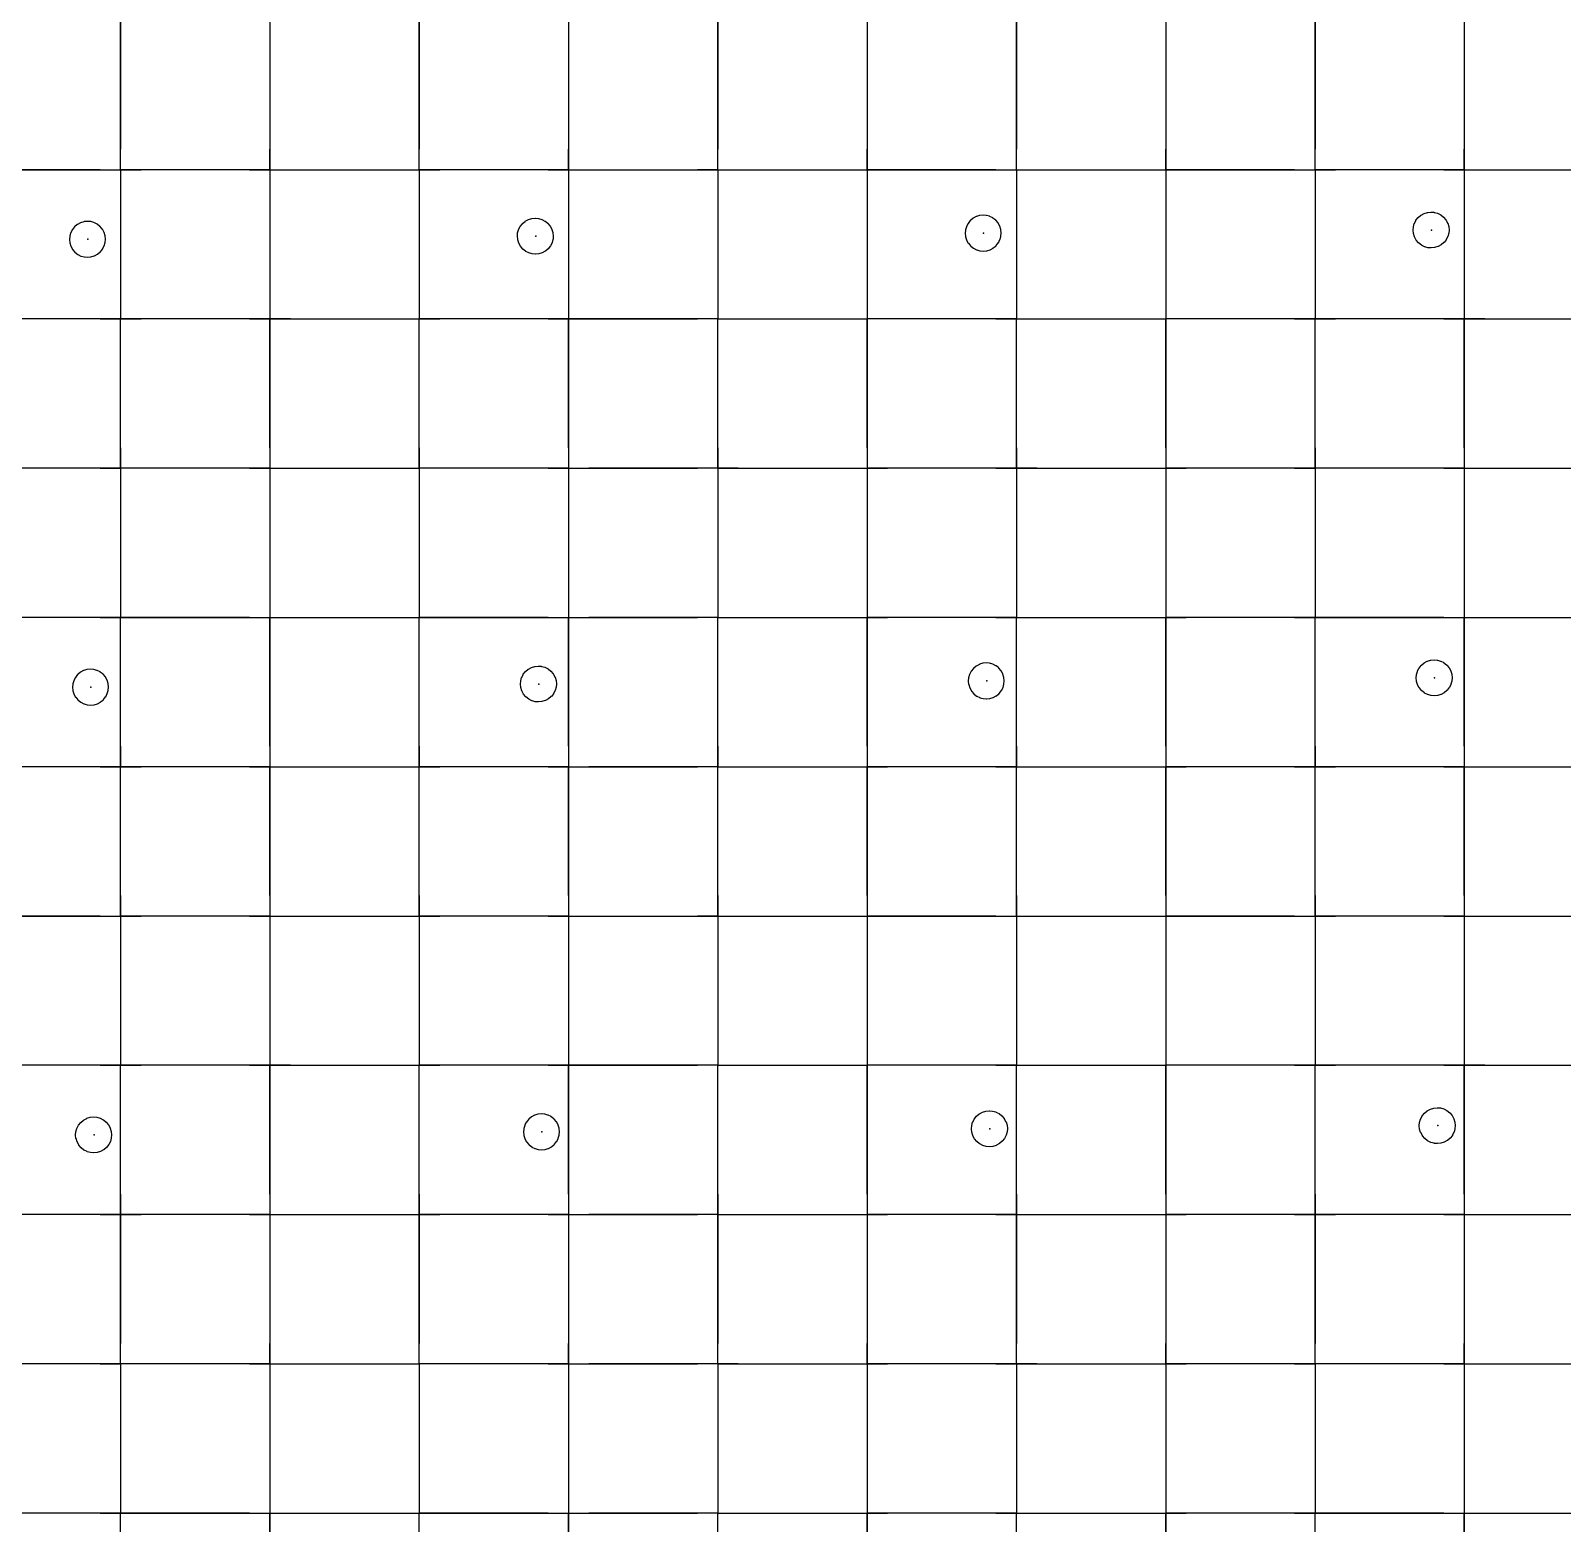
# Model space of a CAD drawing. Header units: metres. Extents: x 0 to 438, y -24 to 612.
# Drawn here: x 174.6 to 266.9, y 89.4 to 179.4 of the extents above; entities that cross this region are included whole.
import ezdxf

# ---------------------------------------------------------------- set-up
doc = ezdxf.new("R2010")
doc.units = ezdxf.units.M
doc.layers.add('LAYER_01_CUT', color=7, linetype='Continuous')
doc.layers.add('LAYER_04_GRID', color=7, linetype='Continuous')

msp = doc.modelspace()

# ---------------------------------------------------------------- linework, layer by layer
at = {"layer": 'LAYER_01_CUT'}
for points in [[(180, 178.766), (180, 180), (180, 187.766), (180, 189), (181.234, 189), (189, 189), (189, 187.766), (189, 180), (189, 178.766), (189, 171), (189, 169.766)], [(198, 178.766), (198, 180), (198, 187.766), (198, 189), (199.234, 189), (207, 189), (207, 187.766), (207, 180), (207, 178.766), (207, 171), (207, 169.766)], [(216, 178.766), (216, 180), (216, 187.766), (216, 189), (217.234, 189), (225, 189), (225, 187.766), (225, 180), (225, 178.766), (225, 171), (225, 169.766)], [(234, 178.766), (234, 180), (234, 187.766), (234, 189), (235.234, 189), (243, 189), (243, 187.766), (243, 180), (243, 178.766), (243, 171), (243, 169.766)], [(252, 178.766), (252, 180), (252, 187.766), (252, 189), (253.234, 189), (261, 189), (261, 187.766), (261, 180), (261, 178.766), (261, 171), (261, 169.766)], [(180, 180), (180, 172.234)], [(189, 180), (189, 172.234)], [(198, 180), (198, 172.234)], [(207, 180), (207, 172.234)], [(216, 180), (216, 172.234)], [(225, 180), (225, 172.234)], [(234, 180), (234, 172.234)], [(243, 180), (243, 172.234)], [(252, 180), (252, 172.234)], [(261, 180), (261, 172.234)], [(180, 171), (180, 178.766)], [(198, 171), (198, 178.766)], [(216, 171), (216, 178.766)], [(234, 171), (234, 178.766)], [(252, 171), (252, 178.766)], [(180, 171), (180, 172.234)], [(189, 171), (189, 172.234)], [(198, 171), (198, 172.234)], [(207, 171), (207, 172.234)], [(216, 171), (216, 172.234)], [(225, 171), (225, 172.234)], [(234, 171), (234, 172.234)], [(243, 171), (243, 172.234)], [(252, 171), (252, 172.234)], [(261, 171), (261, 172.234)], [(178.766, 171), (171, 171)], [(172.234, 171), (180, 171), (180, 169.766)], [(178.766, 171), (180, 171)], [(187.766, 171), (180, 171)], [(180, 171), (180, 163.234)], [(180, 171), (181.234, 171)], [(189, 171), (181.234, 171)], [(187.766, 171), (189, 171)], [(189, 171), (189, 163.234)], [(189, 171), (190.234, 171)], [(189, 171), (196.766, 171)], [(190.234, 171), (198, 171), (198, 169.766)], [(196.766, 171), (198, 171)], [(205.766, 171), (198, 171)], [(198, 171), (198, 163.234)], [(198, 171), (199.234, 171)], [(207, 171), (199.234, 171)], [(205.766, 171), (207, 171)], [(207, 171), (207, 163.234)], [(207, 171), (208.234, 171)], [(207, 171), (214.766, 171)], [(208.234, 171), (216, 171), (216, 169.766)], [(216, 171), (214.766, 171)], [(216, 171), (216, 163.234)], [(216, 171), (217.234, 171)], [(216, 171), (223.766, 171)], [(217.234, 171), (225, 171)], [(223.766, 171), (225, 171)], [(232.766, 171), (225, 171)], [(225, 171), (225, 163.234)], [(225, 171), (226.234, 171)], [(226.234, 171), (234, 171), (234, 169.766)], [(232.766, 171), (234, 171)], [(234, 171), (234, 163.234)], [(234, 171), (235.234, 171)], [(234, 171), (241.766, 171)], [(235.234, 171), (243, 171)], [(241.766, 171), (243, 171)], [(250.766, 171), (243, 171)], [(243, 171), (243, 163.234)], [(243, 171), (244.234, 171)], [(244.234, 171), (252, 171), (252, 169.766)], [(250.766, 171), (252, 171)], [(259.766, 171), (252, 171)], [(252, 171), (252, 163.234)], [(252, 171), (253.234, 171)], [(261, 171), (253.234, 171)], [(259.766, 171), (261, 171)], [(261, 171), (261, 163.234)], [(261, 171), (262.234, 171)], [(261, 171), (268.766, 171)], [(262.234, 171), (270, 171), (270, 169.766)], [(180, 169.766), (180, 162)], [(189, 169.766), (189, 162)], [(198, 169.766), (198, 162)], [(207, 169.766), (207, 162)], [(216, 169.766), (216, 162)], [(225, 169.766), (225, 162)], [(234, 169.766), (234, 162)], [(243, 169.766), (243, 162)], [(252, 169.766), (252, 162)], [(261, 169.766), (261, 162)], [(205.187, 168.055), (205.195, 168.053), (205.386, 168), (205.394, 167.996), (205.579, 167.904), (205.586, 167.898), (205.752, 167.767), (205.758, 167.761), (205.894, 167.599), (205.898, 167.591), (205.999, 167.407), (206.001, 167.399), (206.061, 167.203), (206.062, 167.194), (206.083, 166.996), (206.082, 166.988), (206.066, 166.801), (206.064, 166.793), (206.011, 166.601), (206.007, 166.594), (205.915, 166.409), (205.909, 166.402), (205.779, 166.236), (205.772, 166.23), (205.61, 166.093), (205.602, 166.089), (205.418, 165.989), (205.41, 165.987), (205.214, 165.926), (205.205, 165.925), (205.007, 165.905), (204.999, 165.906), (204.812, 165.921), (204.804, 165.923), (204.613, 165.976), (204.605, 165.98), (204.42, 166.073), (204.413, 166.078), (204.247, 166.209), (204.241, 166.216), (204.105, 166.378), (204.1, 166.385), (204, 166.57), (203.998, 166.578), (203.937, 166.774), (203.936, 166.782), (203.916, 166.981), (203.917, 166.989), (203.932, 167.175), (203.934, 167.183), (203.987, 167.375), (203.991, 167.383), (204.084, 167.568), (204.089, 167.575), (204.22, 167.741), (204.227, 167.747), (204.389, 167.883), (204.396, 167.887), (204.581, 167.987), (204.589, 167.99), (204.785, 168.05), (204.793, 168.051), (204.992, 168.072), (205, 168.071), (205.187, 168.055)], [(232.602, 166.276), (232.609, 166.28), (232.771, 166.416), (232.778, 166.422), (232.909, 166.588), (232.914, 166.595), (233.007, 166.78), (233.011, 166.788), (233.064, 166.98), (233.066, 166.988), (233.081, 167.174), (233.082, 167.182), (233.062, 167.381), (233.061, 167.389), (233, 167.585), (232.998, 167.593), (232.898, 167.778), (232.893, 167.785), (232.757, 167.947), (232.751, 167.954), (232.585, 168.085), (232.578, 168.09), (232.393, 168.183), (232.385, 168.187), (232.194, 168.24), (232.186, 168.242), (231.999, 168.257), (231.991, 168.258), (231.793, 168.238), (231.784, 168.237), (231.588, 168.176), (231.58, 168.174), (231.396, 168.074), (231.388, 168.07), (231.226, 167.933), (231.219, 167.927), (231.089, 167.761), (231.083, 167.754), (230.991, 167.569), (230.987, 167.562), (230.934, 167.37), (230.932, 167.362), (230.916, 167.175), (230.915, 167.167), (230.936, 166.969), (230.937, 166.96), (230.997, 166.764), (230.999, 166.756), (231.1, 166.572), (231.104, 166.564), (231.24, 166.402), (231.246, 166.395), (231.412, 166.265), (231.419, 166.259), (231.604, 166.167), (231.612, 166.163), (231.803, 166.11), (231.811, 166.108), (231.998, 166.092), (232.006, 166.091), (232.205, 166.112), (232.213, 166.113), (232.409, 166.173), (232.417, 166.176), (232.602, 166.276)], [(258.412, 166.451), (258.245, 166.582), (258.24, 166.589), (258.103, 166.751), (258.099, 166.758), (257.999, 166.943), (257.996, 166.951), (257.936, 167.147), (257.935, 167.155), (257.915, 167.354), (257.915, 167.361), (257.931, 167.548), (257.933, 167.556), (257.986, 167.748), (257.99, 167.756), (258.083, 167.941), (258.088, 167.948), (258.219, 168.114), (258.225, 168.12), (258.387, 168.256), (258.395, 168.26), (258.58, 168.36), (258.588, 168.363), (258.784, 168.423), (258.792, 168.424), (258.99, 168.445), (258.998, 168.444), (259.185, 168.428), (259.193, 168.426), (259.385, 168.373), (259.392, 168.369), (259.578, 168.277), (259.585, 168.271), (259.751, 168.14), (259.756, 168.134), (259.893, 167.972), (259.897, 167.964), (259.997, 167.78), (260, 167.772), (260.06, 167.575), (260.061, 167.567), (260.081, 167.369), (260.081, 167.361), (260.065, 167.174), (260.063, 167.166), (260.01, 166.974), (260.006, 166.967), (259.913, 166.782), (259.908, 166.775), (259.777, 166.609), (259.771, 166.603), (259.609, 166.466), (259.601, 166.462), (259.417, 166.362), (259.408, 166.359), (259.212, 166.299), (259.204, 166.298), (259.006, 166.278), (258.998, 166.279), (258.811, 166.294), (258.803, 166.296), (258.611, 166.349), (258.604, 166.353), (258.418, 166.446), (258.412, 166.451)], [(177.242, 166.029), (177.247, 166.023), (177.413, 165.892), (177.42, 165.886), (177.606, 165.794), (177.613, 165.79), (177.805, 165.737), (177.813, 165.735), (178, 165.719), (178.008, 165.718), (178.206, 165.739), (178.214, 165.74), (178.41, 165.8), (178.418, 165.803), (178.603, 165.903), (178.611, 165.907), (178.773, 166.043), (178.779, 166.049), (178.91, 166.215), (178.915, 166.222), (179.008, 166.407), (179.012, 166.415), (179.065, 166.607), (179.067, 166.615), (179.083, 166.802), (179.083, 166.809), (179.063, 167.008), (179.062, 167.016), (179.002, 167.212), (178.999, 167.22), (178.899, 167.405), (178.895, 167.412), (178.758, 167.574), (178.753, 167.581), (178.586, 167.712), (178.58, 167.717), (178.394, 167.81), (178.387, 167.814), (178.195, 167.867), (178.187, 167.869), (178, 167.884), (177.992, 167.885), (177.794, 167.865), (177.786, 167.864), (177.59, 167.804), (177.582, 167.801), (177.397, 167.701), (177.389, 167.697), (177.227, 167.56), (177.221, 167.554), (177.09, 167.388), (177.085, 167.381), (176.992, 167.196), (176.988, 167.189), (176.935, 166.997), (176.933, 166.989), (176.917, 166.802), (176.917, 166.794), (176.937, 166.596), (176.938, 166.588), (176.998, 166.391), (177.001, 166.383), (177.101, 166.199), (177.105, 166.191), (177.242, 166.029)], [(180, 163.234), (180, 162)], [(189, 163.234), (189, 162)], [(198, 163.234), (198, 162)], [(207, 163.234), (207, 162)], [(216, 163.234), (216, 162)], [(225, 163.234), (225, 162)], [(234, 163.234), (234, 162)], [(243, 163.234), (243, 162)], [(252, 163.234), (252, 162)], [(261, 163.234), (261, 162)], [(178.766, 162), (171, 162)], [(180, 162), (172.234, 162)], [(178.766, 162), (180, 162)], [(180, 160.766), (180, 162), (181.234, 162)], [(187.766, 162), (180, 162)], [(180, 154.234), (180, 162)], [(189, 162), (181.234, 162)], [(187.766, 162), (189, 162)], [(190.234, 162), (189, 162), (189, 160.766), (189, 153), (189, 151.766)], [(189, 154.234), (189, 162)], [(189, 162), (196.766, 162)], [(190.234, 162), (198, 162)], [(196.766, 162), (198, 162)], [(198, 160.766), (198, 162), (199.234, 162)], [(205.766, 162), (198, 162)], [(198, 154.234), (198, 162)], [(207, 162), (199.234, 162)], [(205.766, 162), (207, 162)], [(208.234, 162), (207, 162), (207, 160.766), (207, 153), (207, 151.766)], [(207, 154.234), (207, 162)], [(207, 162), (214.766, 162)], [(216, 162), (208.234, 162)], [(216, 162), (214.766, 162)], [(216, 160.766), (216, 162), (217.234, 162)], [(216, 154.234), (216, 162)], [(216, 162), (223.766, 162)], [(217.234, 162), (225, 162)], [(223.766, 162), (225, 162)], [(226.234, 162), (225, 162), (225, 160.766), (225, 153), (225, 151.766)], [(232.766, 162), (225, 162)], [(225, 154.234), (225, 162)], [(234, 162), (226.234, 162)], [(232.766, 162), (234, 162)], [(234, 160.766), (234, 162), (235.234, 162)], [(234, 154.234), (234, 162)], [(234, 162), (241.766, 162)], [(235.234, 162), (243, 162)], [(241.766, 162), (243, 162)], [(244.234, 162), (243, 162), (243, 160.766), (243, 153), (243, 151.766)], [(250.766, 162), (243, 162)], [(243, 154.234), (243, 162)], [(252, 162), (244.234, 162)], [(250.766, 162), (252, 162)], [(252, 160.766), (252, 162), (253.234, 162)], [(259.766, 162), (252, 162)], [(252, 154.234), (252, 162)], [(261, 162), (253.234, 162)], [(259.766, 162), (261, 162)], [(262.234, 162), (261, 162), (261, 160.766), (261, 153), (261, 151.766)], [(261, 154.234), (261, 162)], [(261, 162), (268.766, 162)], [(262.234, 162), (270, 162)], [(180, 153), (180, 160.766)], [(198, 153), (198, 160.766)], [(216, 153), (216, 160.766)], [(234, 153), (234, 160.766)], [(252, 153), (252, 160.766)], [(180, 154.234), (180, 153)], [(189, 154.234), (189, 153)], [(198, 154.234), (198, 153)], [(207, 154.234), (207, 153)], [(216, 154.234), (216, 153)], [(225, 154.234), (225, 153)], [(234, 154.234), (234, 153)], [(243, 154.234), (243, 153)], [(252, 154.234), (252, 153)], [(261, 154.234), (261, 153)], [(178.766, 153), (171, 153)], [(180, 153), (172.234, 153)], [(178.766, 153), (180, 153)], [(181.234, 153), (180, 153), (180, 151.766)], [(187.766, 153), (180, 153)], [(180, 153), (180, 145.234)], [(189, 153), (181.234, 153)], [(187.766, 153), (189, 153)], [(189, 153), (189, 145.234)], [(189, 153), (190.234, 153)], [(189, 153), (196.766, 153)], [(190.234, 153), (198, 153)], [(196.766, 153), (198, 153)], [(199.234, 153), (198, 153), (198, 151.766)], [(205.766, 153), (198, 153)], [(198, 153), (198, 145.234)], [(207, 153), (199.234, 153)], [(205.766, 153), (207, 153)], [(207, 153), (207, 145.234)], [(207, 153), (208.234, 153)], [(207, 153), (214.766, 153)], [(216, 153), (208.234, 153)], [(216, 153), (214.766, 153)], [(217.234, 153), (216, 153), (216, 151.766)], [(216, 153), (216, 145.234)], [(216, 153), (223.766, 153)], [(217.234, 153), (225, 153)], [(223.766, 153), (225, 153)], [(232.766, 153), (225, 153)], [(225, 153), (225, 145.234)], [(225, 153), (226.234, 153)], [(234, 153), (226.234, 153)], [(232.766, 153), (234, 153)], [(235.234, 153), (234, 153), (234, 151.766)], [(234, 153), (234, 145.234)], [(234, 153), (241.766, 153)], [(235.234, 153), (243, 153)], [(241.766, 153), (243, 153)], [(250.766, 153), (243, 153)], [(243, 153), (243, 145.234)], [(243, 153), (244.234, 153)], [(252, 153), (244.234, 153)], [(250.766, 153), (252, 153)], [(253.234, 153), (252, 153), (252, 151.766)], [(259.766, 153), (252, 153)], [(252, 153), (252, 145.234)], [(261, 153), (253.234, 153)], [(259.766, 153), (261, 153)], [(261, 153), (261, 145.234)], [(261, 153), (262.234, 153)], [(261, 153), (268.766, 153)], [(262.234, 153), (270, 153)], [(180, 151.766), (180, 144)], [(189, 151.766), (189, 144)], [(198, 151.766), (198, 144)], [(207, 151.766), (207, 144)], [(216, 151.766), (216, 144)], [(225, 151.766), (225, 144)], [(234, 151.766), (234, 144)], [(243, 151.766), (243, 144)], [(252, 151.766), (252, 144)], [(261, 151.766), (261, 144)], [(180, 145.234), (180, 144)], [(189, 145.234), (189, 144)], [(198, 145.234), (198, 144)], [(207, 145.234), (207, 144)], [(216, 145.234), (216, 144)], [(225, 145.234), (225, 144)], [(234, 145.234), (234, 144)], [(243, 145.234), (243, 144)], [(252, 145.234), (252, 144)], [(261, 145.234), (261, 144)], [(178.766, 144), (171, 144)], [(180, 144), (172.234, 144)], [(178.766, 144), (180, 144)], [(180, 133.766), (180, 135), (180, 142.766), (180, 144), (181.234, 144), (189, 144), (189, 142.766), (189, 135), (189, 133.766), (189, 126), (189, 124.766)], [(187.766, 144), (180, 144)], [(180, 136.234), (180, 144)], [(187.766, 144), (189, 144)], [(189, 136.234), (189, 144)], [(189, 144), (190.234, 144)], [(189, 144), (196.766, 144)], [(190.234, 144), (198, 144)], [(196.766, 144), (198, 144)], [(198, 133.766), (198, 135), (198, 142.766), (198, 144), (199.234, 144), (207, 144), (207, 142.766), (207, 135), (207, 133.766), (207, 126), (207, 124.766)], [(205.766, 144), (198, 144)], [(198, 136.234), (198, 144)], [(205.766, 144), (207, 144)], [(207, 136.234), (207, 144)], [(207, 144), (208.234, 144)], [(207, 144), (214.766, 144)], [(216, 144), (208.234, 144)], [(216, 144), (214.766, 144)], [(216, 133.766), (216, 135), (216, 142.766), (216, 144), (217.234, 144), (225, 144), (225, 142.766), (225, 135), (225, 133.766), (225, 126), (225, 124.766)], [(216, 136.234), (216, 144)], [(216, 144), (223.766, 144)], [(223.766, 144), (225, 144)], [(232.766, 144), (225, 144)], [(225, 136.234), (225, 144)], [(225, 144), (226.234, 144)], [(234, 144), (226.234, 144)], [(232.766, 144), (234, 144)], [(234, 133.766), (234, 135), (234, 142.766), (234, 144), (235.234, 144), (243, 144), (243, 142.766), (243, 135), (243, 133.766), (243, 126), (243, 124.766)], [(234, 136.234), (234, 144)], [(234, 144), (241.766, 144)], [(241.766, 144), (243, 144)], [(250.766, 144), (243, 144)], [(243, 136.234), (243, 144)], [(243, 144), (244.234, 144)], [(252, 144), (244.234, 144)], [(250.766, 144), (252, 144)], [(252, 133.766), (252, 135), (252, 142.766), (252, 144), (253.234, 144), (261, 144), (261, 142.766), (261, 135), (261, 133.766), (261, 126), (261, 124.766)], [(259.766, 144), (252, 144)], [(252, 136.234), (252, 144)], [(259.766, 144), (261, 144)], [(261, 136.234), (261, 144)], [(261, 144), (262.234, 144)], [(261, 144), (268.766, 144)], [(262.234, 144), (270, 144)], [(259.177, 141.445), (259.185, 141.444), (259.372, 141.429), (259.38, 141.427), (259.571, 141.374), (259.579, 141.37), (259.764, 141.277), (259.771, 141.272), (259.937, 141.141), (259.943, 141.134), (260.079, 140.972), (260.083, 140.965), (260.184, 140.78), (260.186, 140.772), (260.247, 140.576), (260.247, 140.568), (260.268, 140.369), (260.267, 140.362), (260.252, 140.175), (260.249, 140.167), (260.196, 139.975), (260.193, 139.967), (260.1, 139.782), (260.094, 139.775), (259.964, 139.609), (259.957, 139.604), (259.795, 139.467), (259.787, 139.463), (259.603, 139.363), (259.595, 139.36), (259.399, 139.3), (259.391, 139.299), (259.192, 139.279), (259.184, 139.279), (258.997, 139.295), (258.989, 139.297), (258.798, 139.35), (258.79, 139.354), (258.605, 139.446), (258.598, 139.452), (258.432, 139.583), (258.426, 139.589), (258.29, 139.751), (258.286, 139.759), (258.185, 139.943), (258.183, 139.951), (258.123, 140.148), (258.122, 140.156), (258.101, 140.354), (258.102, 140.362), (258.117, 140.549), (258.12, 140.557), (258.173, 140.749), (258.176, 140.756), (258.269, 140.941), (258.275, 140.948), (258.405, 141.114), (258.412, 141.12), (258.574, 141.257), (258.582, 141.261), (258.766, 141.361), (258.774, 141.364), (258.97, 141.424), (258.978, 141.425), (259.177, 141.445)], [(177.792, 138.794), (177.8, 138.791), (177.991, 138.738), (177.999, 138.735), (178.186, 138.72), (178.194, 138.719), (178.393, 138.74), (178.401, 138.74), (178.597, 138.801), (178.605, 138.803), (178.789, 138.903), (178.797, 138.908), (178.959, 139.044), (178.966, 139.05), (179.096, 139.216), (179.102, 139.223), (179.195, 139.408), (179.198, 139.416), (179.251, 139.607), (179.254, 139.615), (179.269, 139.802), (179.27, 139.81), (179.249, 140.008), (179.248, 140.017), (179.188, 140.213), (179.186, 140.221), (179.085, 140.405), (179.081, 140.413), (178.945, 140.575), (178.939, 140.582), (178.773, 140.712), (178.766, 140.718), (178.581, 140.81), (178.573, 140.814), (178.382, 140.867), (178.374, 140.87), (178.187, 140.885), (178.179, 140.886), (177.98, 140.865), (177.972, 140.864), (177.776, 140.804), (177.768, 140.802), (177.584, 140.701), (177.576, 140.697), (177.414, 140.561), (177.407, 140.555), (177.277, 140.389), (177.271, 140.382), (177.178, 140.197), (177.174, 140.189), (177.122, 139.998), (177.119, 139.99), (177.104, 139.803), (177.103, 139.795), (177.124, 139.596), (177.124, 139.588), (177.185, 139.392), (177.187, 139.384), (177.287, 139.199), (177.292, 139.192), (177.428, 139.03), (177.434, 139.023), (177.6, 138.893), (177.607, 138.887), (177.792, 138.794)], [(206.198, 139.602), (206.194, 139.594), (206.101, 139.409), (206.096, 139.402), (205.965, 139.236), (205.958, 139.231), (205.796, 139.094), (205.789, 139.09), (205.604, 138.99), (205.596, 138.987), (205.4, 138.927), (205.392, 138.926), (205.193, 138.906), (205.186, 138.906), (204.999, 138.922), (204.991, 138.924), (204.799, 138.977), (204.791, 138.981), (204.606, 139.074), (204.599, 139.079), (204.433, 139.21), (204.427, 139.216), (204.291, 139.378), (204.287, 139.386), (204.187, 139.57), (204.184, 139.579), (204.124, 139.775), (204.123, 139.783), (204.103, 139.981), (204.103, 139.989), (204.119, 140.176), (204.121, 140.184), (204.174, 140.376), (204.178, 140.383), (204.271, 140.568), (204.276, 140.575), (204.406, 140.742), (204.413, 140.747), (204.575, 140.884), (204.583, 140.888), (204.767, 140.988), (204.776, 140.991), (204.971, 141.051), (204.98, 141.052), (205.178, 141.072), (205.186, 141.072), (205.373, 141.056), (205.381, 141.054), (205.573, 141.001), (205.58, 140.997), (205.765, 140.904), (205.772, 140.899), (205.938, 140.768), (205.944, 140.761), (206.081, 140.6), (206.085, 140.592), (206.185, 140.407), (206.188, 140.399), (206.248, 140.203), (206.249, 140.195), (206.269, 139.996), (206.268, 139.989), (206.253, 139.802), (206.251, 139.794), (206.198, 139.602)], [(232.957, 139.417), (232.964, 139.423), (233.095, 139.589), (233.1, 139.596), (233.193, 139.781), (233.197, 139.789), (233.25, 139.98), (233.252, 139.988), (233.268, 140.175), (233.268, 140.183), (233.248, 140.381), (233.247, 140.39), (233.187, 140.586), (233.184, 140.594), (233.084, 140.778), (233.08, 140.786), (232.943, 140.948), (232.938, 140.955), (232.771, 141.085), (232.764, 141.091), (232.579, 141.183), (232.572, 141.187), (232.38, 141.24), (232.372, 141.242), (232.185, 141.258), (232.177, 141.259), (231.979, 141.238), (231.971, 141.237), (231.775, 141.177), (231.766, 141.175), (231.582, 141.074), (231.574, 141.07), (231.412, 140.934), (231.406, 140.928), (231.275, 140.762), (231.27, 140.755), (231.177, 140.57), (231.173, 140.562), (231.12, 140.371), (231.118, 140.363), (231.102, 140.176), (231.102, 140.168), (231.122, 139.969), (231.123, 139.961), (231.183, 139.765), (231.186, 139.757), (231.286, 139.572), (231.29, 139.565), (231.427, 139.403), (231.432, 139.396), (231.598, 139.265), (231.605, 139.26), (231.79, 139.167), (231.798, 139.163), (231.99, 139.11), (231.998, 139.108), (232.185, 139.093), (232.192, 139.092), (232.391, 139.113), (232.399, 139.113), (232.595, 139.174), (232.603, 139.176), (232.788, 139.276), (232.796, 139.281), (232.957, 139.417)], [(180, 136.234), (180, 135)], [(189, 136.234), (189, 135)], [(198, 136.234), (198, 135)], [(207, 136.234), (207, 135)], [(216, 136.234), (216, 135)], [(225, 136.234), (225, 135)], [(234, 136.234), (234, 135)], [(243, 136.234), (243, 135)], [(252, 136.234), (252, 135)], [(261, 136.234), (261, 135)], [(178.766, 135), (171, 135)], [(180, 135), (172.234, 135)], [(178.766, 135), (180, 135)], [(187.766, 135), (180, 135)], [(180, 127.234), (180, 135)], [(180, 135), (181.234, 135)], [(189, 135), (181.234, 135)], [(187.766, 135), (189, 135)], [(189, 127.234), (189, 135)], [(189, 135), (190.234, 135)], [(189, 135), (196.766, 135)], [(190.234, 135), (198, 135)], [(196.766, 135), (198, 135)], [(205.766, 135), (198, 135)], [(198, 127.234), (198, 135)], [(198, 135), (199.234, 135)], [(207, 135), (199.234, 135)], [(205.766, 135), (207, 135)], [(207, 127.234), (207, 135)], [(207, 135), (208.234, 135)], [(207, 135), (214.766, 135)], [(216, 135), (208.234, 135)], [(216, 135), (214.766, 135)], [(216, 127.234), (216, 135)], [(216, 135), (217.234, 135)], [(216, 135), (223.766, 135)], [(217.234, 135), (225, 135)], [(223.766, 135), (225, 135)], [(232.766, 135), (225, 135)], [(225, 127.234), (225, 135)], [(225, 135), (226.234, 135)], [(234, 135), (226.234, 135)], [(232.766, 135), (234, 135)], [(234, 127.234), (234, 135)], [(234, 135), (235.234, 135)], [(234, 135), (241.766, 135)], [(235.234, 135), (243, 135)], [(241.766, 135), (243, 135)], [(250.766, 135), (243, 135)], [(243, 127.234), (243, 135)], [(243, 135), (244.234, 135)], [(252, 135), (244.234, 135)], [(250.766, 135), (252, 135)], [(259.766, 135), (252, 135)], [(252, 127.234), (252, 135)], [(252, 135), (253.234, 135)], [(261, 135), (253.234, 135)], [(259.766, 135), (261, 135)], [(261, 127.234), (261, 135)], [(261, 135), (262.234, 135)], [(261, 135), (268.766, 135)], [(262.234, 135), (270, 135)], [(180, 126), (180, 133.766)], [(198, 126), (198, 133.766)], [(216, 126), (216, 133.766)], [(234, 126), (234, 133.766)], [(252, 126), (252, 133.766)], [(180, 127.234), (180, 126)], [(189, 127.234), (189, 126)], [(198, 127.234), (198, 126)], [(207, 127.234), (207, 126)], [(216, 127.234), (216, 126)], [(225, 127.234), (225, 126)], [(234, 127.234), (234, 126)], [(243, 127.234), (243, 126)], [(252, 127.234), (252, 126)], [(261, 127.234), (261, 126)], [(178.766, 126), (171, 126)], [(172.234, 126), (180, 126), (180, 124.766)], [(178.766, 126), (180, 126)], [(187.766, 126), (180, 126)], [(180, 126), (180, 118.234)], [(180, 126), (181.234, 126)], [(189, 126), (181.234, 126)], [(187.766, 126), (189, 126)], [(189, 126), (189, 118.234)], [(189, 126), (190.234, 126)], [(189, 126), (196.766, 126)], [(190.234, 126), (198, 126), (198, 124.766)], [(196.766, 126), (198, 126)], [(205.766, 126), (198, 126)], [(198, 126), (198, 118.234)], [(198, 126), (199.234, 126)], [(207, 126), (199.234, 126)], [(205.766, 126), (207, 126)], [(207, 126), (207, 118.234)], [(207, 126), (208.234, 126)], [(207, 126), (214.766, 126)], [(208.234, 126), (216, 126), (216, 124.766)], [(216, 126), (214.766, 126)], [(216, 126), (216, 118.234)], [(216, 126), (217.234, 126)], [(216, 126), (223.766, 126)], [(217.234, 126), (225, 126)], [(223.766, 126), (225, 126)], [(232.766, 126), (225, 126)], [(225, 126), (225, 118.234)], [(225, 126), (226.234, 126)], [(226.234, 126), (234, 126), (234, 124.766)], [(232.766, 126), (234, 126)], [(234, 126), (234, 118.234)], [(234, 126), (235.234, 126)], [(234, 126), (241.766, 126)], [(235.234, 126), (243, 126)], [(241.766, 126), (243, 126)], [(250.766, 126), (243, 126)], [(243, 126), (243, 118.234)], [(243, 126), (244.234, 126)], [(244.234, 126), (252, 126), (252, 124.766)], [(250.766, 126), (252, 126)], [(259.766, 126), (252, 126)], [(252, 126), (252, 118.234)], [(252, 126), (253.234, 126)], [(261, 126), (253.234, 126)], [(259.766, 126), (261, 126)], [(261, 126), (261, 118.234)], [(261, 126), (262.234, 126)], [(261, 126), (268.766, 126)], [(262.234, 126), (270, 126), (270, 124.766)], [(180, 124.766), (180, 117)], [(189, 124.766), (189, 117)], [(198, 124.766), (198, 117)], [(207, 124.766), (207, 117)], [(216, 124.766), (216, 117)], [(225, 124.766), (225, 117)], [(234, 124.766), (234, 117)], [(243, 124.766), (243, 117)], [(252, 124.766), (252, 117)], [(261, 124.766), (261, 117)], [(180, 118.234), (180, 117)], [(189, 118.234), (189, 117)], [(198, 118.234), (198, 117)], [(207, 118.234), (207, 117)], [(216, 118.234), (216, 117)], [(225, 118.234), (225, 117)], [(234, 118.234), (234, 117)], [(243, 118.234), (243, 117)], [(252, 118.234), (252, 117)], [(261, 118.234), (261, 117)], [(178.766, 117), (171, 117)], [(180, 117), (172.234, 117)], [(178.766, 117), (180, 117)], [(180, 106.766), (180, 108), (180, 115.766), (180, 117), (181.234, 117)], [(187.766, 117), (180, 117)], [(180, 109.234), (180, 117)], [(189, 117), (181.234, 117)], [(187.766, 117), (189, 117)], [(190.234, 117), (189, 117), (189, 115.766), (189, 108), (189, 106.766), (189, 99), (189, 97.766)], [(189, 109.234), (189, 117)], [(189, 117), (196.766, 117)], [(190.234, 117), (198, 117)], [(196.766, 117), (198, 117)], [(198, 106.766), (198, 108), (198, 115.766), (198, 117), (199.234, 117)], [(205.766, 117), (198, 117)], [(198, 109.234), (198, 117)], [(207, 117), (199.234, 117)], [(205.766, 117), (207, 117)], [(208.234, 117), (207, 117), (207, 115.766), (207, 108), (207, 106.766), (207, 99), (207, 97.766)], [(207, 109.234), (207, 117)], [(207, 117), (214.766, 117)], [(216, 117), (208.234, 117)], [(216, 117), (214.766, 117)], [(216, 106.766), (216, 108), (216, 115.766), (216, 117), (217.234, 117)], [(216, 109.234), (216, 117)], [(216, 117), (223.766, 117)], [(217.234, 117), (225, 117)], [(223.766, 117), (225, 117)], [(226.234, 117), (225, 117), (225, 115.766), (225, 108), (225, 106.766), (225, 99), (225, 97.766)], [(232.766, 117), (225, 117)], [(225, 109.234), (225, 117)], [(234, 117), (226.234, 117)], [(232.766, 117), (234, 117)], [(234, 106.766), (234, 108), (234, 115.766), (234, 117), (235.234, 117)], [(234, 109.234), (234, 117)], [(234, 117), (241.766, 117)], [(235.234, 117), (243, 117)], [(241.766, 117), (243, 117)], [(244.234, 117), (243, 117), (243, 115.766), (243, 108), (243, 106.766), (243, 99), (243, 97.766)], [(250.766, 117), (243, 117)], [(243, 109.234), (243, 117)], [(252, 117), (244.234, 117)], [(250.766, 117), (252, 117)], [(252, 106.766), (252, 108), (252, 115.766), (252, 117), (253.234, 117)], [(259.766, 117), (252, 117)], [(252, 109.234), (252, 117)], [(261, 117), (253.234, 117)], [(259.766, 117), (261, 117)], [(262.234, 117), (261, 117), (261, 115.766), (261, 108), (261, 106.766), (261, 99), (261, 97.766)], [(261, 109.234), (261, 117)], [(261, 117), (268.766, 117)], [(262.234, 117), (270, 117)], [(178.373, 113.886), (178.56, 113.87), (178.568, 113.868), (178.76, 113.815), (178.767, 113.811), (178.952, 113.718), (178.959, 113.713), (179.126, 113.582), (179.131, 113.576), (179.268, 113.414), (179.272, 113.406), (179.372, 113.222), (179.375, 113.213), (179.435, 113.017), (179.436, 113.009), (179.456, 112.811), (179.456, 112.803), (179.44, 112.616), (179.438, 112.608), (179.385, 112.416), (179.381, 112.409), (179.288, 112.224), (179.283, 112.217), (179.152, 112.05), (179.145, 112.045), (178.984, 111.908), (178.976, 111.904), (178.791, 111.804), (178.783, 111.801), (178.587, 111.741), (178.579, 111.74), (178.38, 111.72), (178.373, 111.72), (178.186, 111.736), (178.178, 111.738), (177.986, 111.791), (177.978, 111.795), (177.793, 111.888), (177.786, 111.893), (177.62, 112.024), (177.615, 112.031), (177.478, 112.192), (177.474, 112.2), (177.374, 112.385), (177.371, 112.393), (177.311, 112.589), (177.31, 112.597), (177.29, 112.796), (177.29, 112.803), (177.306, 112.99), (177.308, 112.998), (177.361, 113.19), (177.365, 113.198), (177.458, 113.383), (177.463, 113.39), (177.594, 113.556), (177.6, 113.561), (177.762, 113.698), (177.77, 113.702), (177.954, 113.802), (177.963, 113.805), (178.159, 113.865), (178.167, 113.866), (178.365, 113.886), (178.373, 113.886)], [(205.791, 111.99), (205.975, 112.091), (205.983, 112.095), (206.145, 112.231), (206.152, 112.237), (206.282, 112.403), (206.288, 112.41), (206.38, 112.595), (206.384, 112.603), (206.437, 112.794), (206.439, 112.802), (206.455, 112.989), (206.456, 112.997), (206.435, 113.196), (206.434, 113.204), (206.374, 113.4), (206.372, 113.408), (206.271, 113.593), (206.267, 113.6), (206.131, 113.762), (206.125, 113.769), (205.959, 113.899), (205.952, 113.905), (205.767, 113.998), (205.759, 114.001), (205.568, 114.054), (205.56, 114.057), (205.372, 114.072), (205.365, 114.073), (205.166, 114.052), (205.158, 114.051), (204.962, 113.991), (204.954, 113.989), (204.769, 113.889), (204.762, 113.884), (204.6, 113.748), (204.593, 113.742), (204.462, 113.576), (204.457, 113.569), (204.364, 113.384), (204.36, 113.376), (204.307, 113.185), (204.305, 113.177), (204.29, 112.99), (204.289, 112.982), (204.309, 112.784), (204.31, 112.775), (204.37, 112.579), (204.373, 112.571), (204.473, 112.387), (204.477, 112.379), (204.614, 112.217), (204.62, 112.21), (204.786, 112.08), (204.793, 112.074), (204.978, 111.982), (204.986, 111.978), (205.177, 111.925), (205.185, 111.922), (205.372, 111.907), (205.38, 111.906), (205.578, 111.927), (205.587, 111.928), (205.783, 111.988), (205.791, 111.99)], [(233.434, 113.39), (233.434, 113.382), (233.455, 113.184), (233.454, 113.176), (233.439, 112.989), (233.437, 112.981), (233.384, 112.789), (233.38, 112.782), (233.287, 112.596), (233.281, 112.59), (233.151, 112.423), (233.144, 112.418), (232.982, 112.281), (232.975, 112.277), (232.79, 112.177), (232.782, 112.174), (232.586, 112.114), (232.578, 112.113), (232.379, 112.093), (232.371, 112.093), (232.184, 112.109), (232.176, 112.111), (231.985, 112.164), (231.977, 112.168), (231.792, 112.261), (231.785, 112.266), (231.619, 112.397), (231.613, 112.404), (231.477, 112.565), (231.473, 112.573), (231.372, 112.757), (231.37, 112.766), (231.31, 112.962), (231.309, 112.97), (231.288, 113.169), (231.289, 113.176), (231.304, 113.363), (231.307, 113.371), (231.36, 113.563), (231.364, 113.571), (231.456, 113.756), (231.462, 113.762), (231.592, 113.929), (231.599, 113.934), (231.761, 114.071), (231.769, 114.075), (231.953, 114.175), (231.961, 114.178), (232.157, 114.238), (232.166, 114.239), (232.364, 114.259), (232.372, 114.259), (232.559, 114.243), (232.567, 114.241), (232.758, 114.188), (232.766, 114.184), (232.951, 114.091), (232.958, 114.086), (233.124, 113.955), (233.13, 113.949), (233.266, 113.787), (233.271, 113.779), (233.371, 113.595), (233.373, 113.586), (233.434, 113.39)], [(258.363, 113.757), (258.456, 113.942), (258.461, 113.949), (258.592, 114.115), (258.598, 114.121), (258.76, 114.257), (258.768, 114.261), (258.953, 114.362), (258.961, 114.364), (259.157, 114.424), (259.165, 114.425), (259.363, 114.446), (259.371, 114.445), (259.558, 114.43), (259.566, 114.427), (259.758, 114.374), (259.765, 114.371), (259.951, 114.278), (259.957, 114.272), (260.124, 114.142), (260.129, 114.135), (260.266, 113.973), (260.27, 113.965), (260.37, 113.781), (260.373, 113.773), (260.433, 113.577), (260.434, 113.568), (260.454, 113.37), (260.454, 113.362), (260.438, 113.175), (260.436, 113.167), (260.383, 112.976), (260.379, 112.968), (260.286, 112.783), (260.281, 112.776), (260.15, 112.61), (260.144, 112.604), (259.982, 112.468), (259.974, 112.463), (259.789, 112.363), (259.781, 112.361), (259.585, 112.301), (259.577, 112.3), (259.379, 112.279), (259.371, 112.28), (259.184, 112.295), (259.176, 112.298), (258.984, 112.351), (258.977, 112.354), (258.791, 112.447), (258.784, 112.453), (258.618, 112.583), (258.613, 112.59), (258.476, 112.752), (258.472, 112.76), (258.372, 112.944), (258.369, 112.952), (258.309, 113.148), (258.308, 113.156), (258.288, 113.355), (258.288, 113.363), (258.304, 113.55), (258.306, 113.558), (258.359, 113.749), (258.363, 113.757)], [(180, 109.234), (180, 108)], [(189, 109.234), (189, 108)], [(198, 109.234), (198, 108)], [(207, 109.234), (207, 108)], [(216, 109.234), (216, 108)], [(225, 109.234), (225, 108)], [(234, 109.234), (234, 108)], [(243, 109.234), (243, 108)], [(252, 109.234), (252, 108)], [(261, 109.234), (261, 108)], [(178.766, 108), (171, 108)], [(180, 108), (172.234, 108)], [(178.766, 108), (180, 108)], [(187.766, 108), (180, 108)], [(180, 108), (180, 100.234)], [(180, 108), (181.234, 108)], [(189, 108), (181.234, 108)], [(187.766, 108), (189, 108)], [(189, 108), (189, 100.234)], [(189, 108), (190.234, 108)], [(189, 108), (196.766, 108)], [(190.234, 108), (198, 108)], [(196.766, 108), (198, 108)], [(205.766, 108), (198, 108)], [(198, 108), (198, 100.234)], [(198, 108), (199.234, 108)], [(207, 108), (199.234, 108)], [(205.766, 108), (207, 108)], [(207, 108), (207, 100.234)], [(207, 108), (208.234, 108)], [(207, 108), (214.766, 108)], [(216, 108), (208.234, 108)], [(216, 108), (214.766, 108)], [(216, 108), (216, 100.234)], [(216, 108), (217.234, 108)], [(216, 108), (223.766, 108)], [(217.234, 108), (225, 108)], [(223.766, 108), (225, 108)], [(232.766, 108), (225, 108)], [(225, 108), (225, 100.234)], [(225, 108), (226.234, 108)], [(234, 108), (226.234, 108)], [(232.766, 108), (234, 108)], [(234, 108), (234, 100.234)], [(234, 108), (235.234, 108)], [(234, 108), (241.766, 108)], [(235.234, 108), (243, 108)], [(241.766, 108), (243, 108)], [(250.766, 108), (243, 108)], [(243, 108), (243, 100.234)], [(243, 108), (244.234, 108)], [(252, 108), (244.234, 108)], [(250.766, 108), (252, 108)], [(259.766, 108), (252, 108)], [(252, 108), (252, 100.234)], [(252, 108), (253.234, 108)], [(261, 108), (253.234, 108)], [(259.766, 108), (261, 108)], [(261, 108), (261, 100.234)], [(261, 108), (262.234, 108)], [(261, 108), (268.766, 108)], [(262.234, 108), (270, 108)], [(180, 99), (180, 106.766)], [(198, 99), (198, 106.766)], [(216, 99), (216, 106.766)], [(234, 99), (234, 106.766)], [(252, 99), (252, 106.766)], [(180, 99), (180, 100.234)], [(189, 99), (189, 100.234)], [(198, 99), (198, 100.234)], [(207, 99), (207, 100.234)], [(216, 99), (216, 100.234)], [(225, 99), (225, 100.234)], [(234, 99), (234, 100.234)], [(243, 99), (243, 100.234)], [(252, 99), (252, 100.234)], [(261, 99), (261, 100.234)], [(178.766, 99), (171, 99)], [(180, 99), (172.234, 99)], [(178.766, 99), (180, 99)], [(181.234, 99), (180, 99), (180, 97.766)], [(187.766, 99), (180, 99)], [(180, 99), (180, 91.234)], [(189, 99), (181.234, 99)], [(187.766, 99), (189, 99)], [(189, 99), (189, 91.234)], [(189, 99), (190.234, 99)], [(189, 99), (196.766, 99)], [(190.234, 99), (198, 99)], [(196.766, 99), (198, 99)], [(199.234, 99), (198, 99), (198, 97.766)], [(205.766, 99), (198, 99)], [(198, 99), (198, 91.234)], [(207, 99), (199.234, 99)], [(205.766, 99), (207, 99)], [(207, 99), (207, 91.234)], [(207, 99), (208.234, 99)], [(207, 99), (214.766, 99)], [(216, 99), (208.234, 99)], [(216, 99), (214.766, 99)], [(217.234, 99), (216, 99), (216, 97.766)], [(216, 99), (216, 91.234)], [(216, 99), (223.766, 99)], [(217.234, 99), (225, 99)], [(223.766, 99), (225, 99)], [(232.766, 99), (225, 99)], [(225, 99), (225, 91.234)], [(225, 99), (226.234, 99)], [(234, 99), (226.234, 99)], [(232.766, 99), (234, 99)], [(235.234, 99), (234, 99), (234, 97.766)], [(234, 99), (234, 91.234)], [(234, 99), (241.766, 99)], [(235.234, 99), (243, 99)], [(241.766, 99), (243, 99)], [(250.766, 99), (243, 99)], [(243, 99), (243, 91.234)], [(243, 99), (244.234, 99)], [(252, 99), (244.234, 99)], [(250.766, 99), (252, 99)], [(253.234, 99), (252, 99), (252, 97.766)], [(259.766, 99), (252, 99)], [(252, 99), (252, 91.234)], [(261, 99), (253.234, 99)], [(259.766, 99), (261, 99)], [(261, 99), (261, 91.234)], [(261, 99), (262.234, 99)], [(261, 99), (268.766, 99)], [(262.234, 99), (270, 99)], [(180, 97.766), (180, 90)], [(189, 97.766), (189, 90)], [(198, 97.766), (198, 90)], [(207, 97.766), (207, 90)], [(216, 97.766), (216, 90)], [(225, 97.766), (225, 90)], [(234, 97.766), (234, 90)], [(243, 97.766), (243, 90)], [(252, 97.766), (252, 90)], [(261, 97.766), (261, 90)], [(180, 91.234), (180, 90)], [(189, 91.234), (189, 90)], [(198, 91.234), (198, 90)], [(207, 91.234), (207, 90)], [(216, 91.234), (216, 90)], [(225, 91.234), (225, 90)], [(234, 91.234), (234, 90)], [(243, 91.234), (243, 90)], [(252, 91.234), (252, 90)], [(261, 91.234), (261, 90)], [(178.766, 90), (171, 90)], [(180, 90), (172.234, 90)], [(178.766, 90), (180, 90)], [(180, 88.766), (180, 90), (181.234, 90), (189, 90), (189, 88.766), (189, 81), (189, 79.766)], [(187.766, 90), (180, 90)], [(180, 82.234), (180, 90)], [(187.766, 90), (189, 90)], [(189, 82.234), (189, 90)], [(189, 90), (190.234, 90)], [(189, 90), (196.766, 90)], [(190.234, 90), (198, 90)], [(196.766, 90), (198, 90)], [(198, 88.766), (198, 90), (199.234, 90), (207, 90), (207, 88.766), (207, 81), (207, 79.766)], [(205.766, 90), (198, 90)], [(198, 82.234), (198, 90)], [(205.766, 90), (207, 90)], [(207, 82.234), (207, 90)], [(207, 90), (208.234, 90)], [(207, 90), (214.766, 90)], [(216, 90), (208.234, 90)], [(216, 90), (214.766, 90)], [(216, 88.766), (216, 90), (217.234, 90), (225, 90), (225, 88.766), (225, 81), (225, 79.766)], [(216, 82.234), (216, 90)], [(216, 90), (223.766, 90)], [(223.766, 90), (225, 90)], [(232.766, 90), (225, 90)], [(225, 82.234), (225, 90)], [(225, 90), (226.234, 90)], [(234, 90), (226.234, 90)], [(232.766, 90), (234, 90)], [(234, 88.766), (234, 90), (235.234, 90), (243, 90), (243, 88.766), (243, 81), (243, 79.766)], [(234, 82.234), (234, 90)], [(234, 90), (241.766, 90)], [(241.766, 90), (243, 90)], [(250.766, 90), (243, 90)], [(243, 82.234), (243, 90)], [(243, 90), (244.234, 90)], [(252, 90), (244.234, 90)], [(250.766, 90), (252, 90)], [(252, 88.766), (252, 90), (253.234, 90), (261, 90), (261, 88.766), (261, 81), (261, 79.766)], [(259.766, 90), (252, 90)], [(252, 82.234), (252, 90)], [(259.766, 90), (261, 90)], [(261, 82.234), (261, 90)], [(261, 90), (262.234, 90)], [(261, 90), (268.766, 90)], [(262.234, 90), (270, 90)]]:
    msp.add_lwpolyline(points, dxfattribs=at)
at = {"layer": 'LAYER_04_GRID'}
for p in [(232.026, 167.175), (259.025, 167.361), (178.027, 166.802), (205.026, 166.988), (259.211, 140.362), (178.213, 139.803), (205.213, 139.989), (232.212, 140.176), (178.4, 112.803), (205.399, 112.99), (232.399, 113.176), (259.398, 113.363)]:
    msp.add_point(p, dxfattribs=at)

doc.saveas('drawing.dxf')
